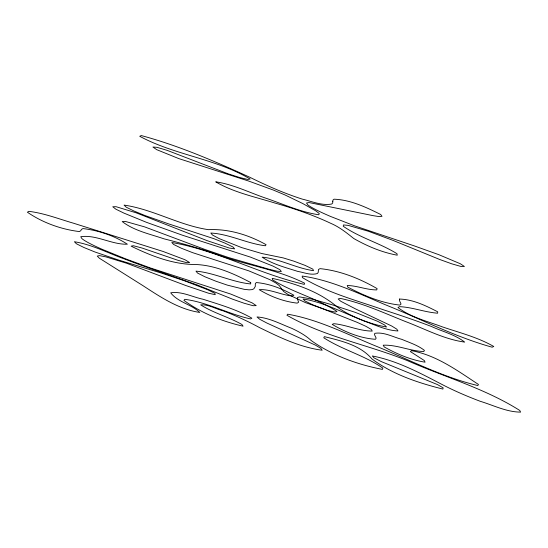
<?xml version="1.0" encoding="UTF-8"?>
<svg xmlns="http://www.w3.org/2000/svg" width="548" height="548" viewBox="0 0 548 548"><rect width="100%" height="100%" fill="white"/><g stroke="black" fill="none" stroke-linecap="round" stroke-linejoin="round"><path stroke-width="0.82" d="M399.451 299.057L399.444 300.523L401.061 304.078L399.814 305.085C381.552 303.113 363.954 295.687 347.822 287.131L347.261 285.501C357.241 285.686 366.728 289.94 376.736 289.919L377.127 288.625C359.789 278.569 340.061 270.63 320.018 268.643L318.45 269.506L318.23 272.342L317.436 273.5C310.942 275.548 304.078 272.5 297.667 271.383C285.597 267.458 272.767 264.362 262.163 257.163C279.809 258.814 295.934 268.171 313.511 270.678L312.853 269.137L305.133 265.403L293.838 261.163L283.316 257.93L261.745 253.512L241.483 247.538L219.214 238.627L212.494 235.024L210.809 233.03C229.496 234.078 246.799 243.524 265.39 245.771L266.075 244.668C248.511 234.811 228.564 228.701 208.377 229.667C179.237 225.324 153.091 209.309 124.067 205.096L126.218 207.178L133.883 210.987L144.857 215.487L168.537 223.858L213.912 238.688L225.091 243.168L232.989 247.004L234.64 248.874L229.208 248.011L207.171 240.661L136.13 212.809L116.06 206.699L112.758 206.747L115.813 209.158L123.985 213.138L146.576 222.365L182.553 235.25L250.429 257.101L272.863 266.04L279.884 269.664L281.343 271.507L277.069 271.198L268.869 269.205L228.53 257.526L205.089 249.518L144.576 226.865L125.677 221.522L122.204 221.543C134.144 230.797 149.926 234.017 164.071 238.853C181.011 243.12 197.835 247.867 214.384 253.484C243.949 264.862 276.137 268.876 304.551 283.158L304.346 284.385C259.177 274.075 217.631 250.484 171.819 242.483L173.552 244.422L181.34 248.223L192.567 252.635L248.813 270.863L269.986 279.692L276.124 283.145L279.37 285.7L283.631 291.509L287.885 294.392L305.435 302.619L327.738 310.449L335.02 312.093L337.006 311.49C317.025 298.256 292.933 292.577 272.589 279.864L272.219 278.357C294.954 283.357 318.47 291.324 336.623 306.442C344.61 312.709 354.056 316.71 363.297 320.717C374.606 324.642 385.861 330.382 397.964 330.965L396.807 329.163L391.731 326.026L355.584 308.942L340.781 301.284L338.185 298.968L340.363 298.413C362.817 303.154 383.84 312.86 405.041 321.375C424.659 328.711 443.798 339.253 464.683 342.103C455.052 334.595 442.626 331.609 431.625 326.567C415.918 320.512 399.951 315.155 383.943 309.963C356.385 300.366 327.457 292.844 302.373 277.555L302.208 276.076C334.047 280.473 363.29 295.989 392.902 307.832C425.721 321.491 457.779 337.684 492.125 347.192L493.775 346.5C477.781 337.253 459.608 332.739 442.229 326.827C427.282 321.197 410.801 317.381 397.985 307.544L399.437 306.647C412.397 307.209 424.714 312.223 437.626 313.196L437.715 311.826C425.906 305.716 412.897 299.345 399.451 299.057M250.696 282.556L250.683 283.946C231.962 282.138 214.686 272.822 195.979 271.13L197.513 273.034L204.87 276.761L215.864 281.199L227.324 285.124L244.155 289.323L249.141 289.858L252.21 289.604L253.868 288.796L255.279 286.453L255.334 283.611L256.313 282.556C269.486 283.693 282.439 288.762 293.879 295.276L292.105 295.982C281.014 294.934 270.267 288.947 259.218 289.666C270.616 296.667 283.85 301.585 297.16 303.133L298.639 302.249L297.393 298.9L297.434 297.475L299.667 296.893L312.607 299.249L332.478 304.887L355.412 312.415L377.627 321.306L384.484 324.916L386.546 326.978C357.406 322.34 332.211 303.414 303.051 298.996L304.969 300.948L312.278 304.592L356.926 322.251L365.92 326.327L371.311 329.43L372.25 331.081C359.173 331.061 346.857 324.909 333.848 323.69L332.198 324.402C345.233 332.081 360.31 338.322 375.503 339.287L376.14 338.109L374.49 334.664L374.784 333.342C384.038 331.773 393.053 337.047 401.807 339.356C409.514 342.596 417.72 345.185 424.412 350.357L423.823 351.535C410.089 351.131 396.958 344.603 383.216 345.206L384.244 346.959C396.903 354.022 410.712 359.878 425.07 362.18L424.351 360.57L410.418 351.604L411.411 350.651C436.557 355.227 457.573 370.756 478.438 384.443L477.856 385.559C442.257 377.127 409.445 359.735 375.675 345.994C346.857 334.225 318.484 319.457 287.59 314.189L286.967 315.278C324.491 336.938 368.174 344.678 408.096 360.927C445.312 377.257 485.247 388.628 519.757 410.452L520.6 412.117C506.647 412.075 493.426 405.267 480.212 401.287C466.93 396.273 453.86 390.649 441.27 384.073C419.316 372.633 396.8 360.632 372.332 355.967L374.058 357.899L381.387 361.639L437.434 384.566L443.168 387.84L442.887 389.066C418.062 382.86 392.56 374.394 371.887 358.892C360.276 345.103 341.082 340.822 324.348 336.63L323.786 337.78C342.39 349.891 364.673 355.412 382.888 368.167L382.435 369.393C357.399 364.571 332.232 355.419 311.285 340.616C305.565 335.314 298.667 331.567 291.646 328.286C280.405 323.937 269.184 317.751 257.012 316.963L259.793 319.313L266.924 323.06L315.436 345.144L320.929 348.405L322.176 350.227C300.133 347.384 279.439 337.287 259.588 327.629C247.792 321.251 235.64 315.559 223.091 310.839C215.713 308.949 208.432 304.291 200.678 304.852C213.549 313.114 228.701 316.956 241.976 324.519L243.059 326.176C222.139 321.429 201.315 313.093 183.943 300.386L184.786 299.324C207.603 302.304 228.201 314.011 250.573 318.929L251.861 318.176C236.695 309.449 219.68 304.613 203.123 299.27C192.547 297.064 181.566 291.05 170.695 292.81C177.833 302.195 191.471 304.339 199.808 312.442C178.648 309.319 160.441 297.002 142.877 285.604L99.38 258.224L97.27 256.101L99.476 255.608L105.935 256.882L126.588 263.246L185.758 285.508L208.459 293.194L215.234 294.68L214.919 293.338L207.637 289.721L184.409 280.768L161.153 273.007L118.238 259.937L94.955 251.991L83.967 247.525L76.412 243.764L74.398 241.737C92.071 244.572 108.223 253.176 124.971 259.163A90.872 9.343 20.4 0 0 161.242 272.26L197.246 284.967L232.455 299.139L244.161 303.25L253.108 305.716L256.211 305.606L252.135 302.88L230.674 294.05L150.173 267.89L125.656 258.868L102.497 249.463A47.313 4.864 20.4 0 1 81.816 238.51L80.741 236.702C96.119 234.4 111.963 244.805 127.376 244.203C114.313 235.709 98.434 230.372 82.926 228.571L81.392 229.427L80.816 230.653L79.446 231.571C61.198 229.4 42.532 222.652 27.4 212.213L28.873 211.357C44.148 213.172 58.629 218.892 73.329 223.159L163.105 251.47L184.936 259.725L189.608 262.533L186.697 262.691L177.675 260.218L142.021 248.025L133.39 245.737L131.123 246.148C150.131 255.45 171.003 263.691 192.389 264.465C212.891 264.273 232.893 273.123 250.696 282.556M332.787 201.582L332.691 202.972L331.704 204.027C321.745 205.863 311.757 201.342 302.201 199.088C284.207 193.348 266.89 185.717 249.97 177.346C214.686 161.228 178.778 145.665 141.261 135.562L139.733 136.294C174.613 155.105 216.008 158.708 250.169 179.045L247.682 179.456L239.62 177.504L228.297 173.874L167.202 150.371L157.084 147.344L152.919 147.028L156.666 149.645L178.764 158.591L248.703 181.066L273.411 190.081L284.789 194.862L302.633 203.472L315.621 210.781L319.265 213.514L318.799 214.782C300.879 212.097 284.124 204.507 267.102 198.609C250.059 192.965 233.558 184.395 215.72 181.833C233.681 192.437 254.615 196.766 274.397 202.883C293.673 208.37 312.73 214.823 330.876 223.379C339.397 227.009 346.576 232.77 353.72 238.49C367.229 246.182 381.922 252.402 397.252 255.19L396.992 253.703C379.867 243.065 359.824 237.757 343.219 226.249L343.507 224.94L348.281 225.399L368.235 231.208L392.765 240.291L439.667 259.464L451.607 263.773L461.039 266.486L464.403 266.486L460.334 263.759L438.914 254.717L414.343 245.915L354.59 225.851L330.725 216.522A47.08 4.836 20.4 0 1 307.873 204.931L306.524 203.027L308.901 202.52L373.017 215.638L378.894 216.556L381.997 216.337L380.689 214.501C366.167 207.274 350.46 199.767 334.04 199.198L332.883 200.191L332.787 201.582"/></g></svg>
